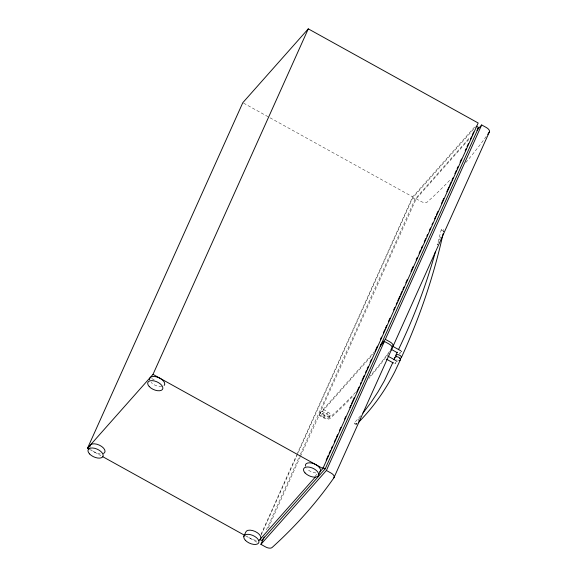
<?xml version="1.0" encoding="UTF-8"?>
<svg xmlns="http://www.w3.org/2000/svg" width="577" height="577" viewBox="0 0 577 577"><rect width="100%" height="100%" fill="white"/><g stroke="black" fill="none" stroke-linecap="round" stroke-linejoin="round"><path stroke-width="0.43" stroke-dasharray="2.88 2.16" d="M441.311 229.502L437.489 244.381M360.373 416.342L360.315 416.168M437.669 243.97L437.438 244.569L437.799 243.963M357.004 423.403L356.716 424.196L354.393 422.919L360.647 415.714M443.345 231.766L443.663 230.988M439.443 239.844L439.977 238.662M261.078 534.187L296.491 455.397M296.859 454.575L412.678 196.858L475.188 126.356M261.136 535.124L412.706 197.853L475.672 126.839M266.43 529.859L299.99 455.181M300.365 454.366L415.058 199.159L469.707 137.521M268.305 527.905L300.069 457.215M300.444 456.393L320.329 412.663L325.024 415.267A4.061 2.106 24.2 0 0 329.994 415.591A4.061 2.106 24.2 0 0 327.916 412.007L323.221 409.403L322.283 411.488L326.979 414.091L327.916 412.007M355.583 392.346A1388.536 719.295 24.2 0 1 331.162 416.241A5.417 2.806 24.2 0 1 324.541 415.808L319.846 413.211L416.205 198.813L469.779 138.379M325.024 415.267L324.086 417.351L319.391 414.748M329.308 417.185L330.246 415.101M358.151 420.72L360.026 416.731M440.244 238.063L440.785 236.873M438.361 242.809L438.578 242.347M443.086 231.925L443.504 231.088M356.882 424.001L357.127 423.547M399.587 353.326L400.258 352.309M389.482 351.371L388.386 352.915A1388.536 719.295 24.2 0 1 369.958 376.298M388.552 353.449L387.448 354.992A1388.536 719.295 24.2 0 1 369.02 378.382M400.575 352.67L399.609 353.751M396.038 361.959L394.906 363.835L396.082 362.659M319.846 413.211L374.581 351.472M322.283 411.488L373.651 353.557M315.129 476.249L317.501 473.573M243.588 103.146L412.678 196.858M416.205 198.813L420.9 201.409A5.417 2.806 24.2 0 0 427.521 201.842A1388.536 719.295 24.2 0 0 450.147 179.836M412.706 197.853L415.058 199.159M318.915 415.289L323.61 417.892A5.417 2.806 24.2 0 0 330.232 418.318A1388.536 719.295 24.2 0 0 354.047 395.057M151.672 378.512L154.802 380.243M89.853 449.541L100.845 455.635M245.629 535.874L257.392 542.394M486.223 136.46A1388.536 719.295 24.2 0 1 465.754 162.555M256.174 540.296A8.128 4.212 24.2 0 1 247.216 536.105M315.886 472.952A8.128 4.212 24.2 0 1 306.921 468.762M100.376 453.948A8.128 4.212 24.2 0 1 91.418 449.757M161.805 386.554A8.128 4.212 24.2 0 1 151.124 382.414M398.779 360.38A2.979 1.543 24.2 0 1 398.08 360.279M397.351 360.048A2.979 1.543 24.2 0 1 396.644 359.723M356.348 424.405A1.356 0.7 24.2 0 1 354.401 423.496A1.356 0.7 24.2 0 1 355.396 422.775A1.356 0.7 24.2 0 1 356.824 424.059M443.576 230.757A1.356 0.7 24.2 0 1 441.715 230.281A1.356 0.7 24.2 0 1 441.708 229.17A1.356 0.7 24.2 0 1 443.569 229.848M322.521 416.154A4.061 2.106 24.2 0 0 329.056 417.669A4.061 2.106 24.2 0 0 325.024 413.334A4.061 2.106 24.2 0 0 322.521 416.154"/><path stroke-width="0.87" d="M443.064 233.815C433.709 276.412 419.522 317.855 401.404 357.516M435.447 251.745C426.129 285.456 413.586 318.223 398.418 349.734M396.954 361.216L396.76 361.649M401.441 351.227L401.253 351.653M392.937 362.255L384.376 380.777L377.921 392.021L370.737 402.861L362.926 413.089M393.932 359.853L394.935 357.452M89.074 449.108L87.509 448.242L242.802 102.706L308.284 28.85L478.167 123.002L322.875 468.538L319.99 471.791A8.128 4.212 24.2 0 0 313.917 463.735A8.128 4.212 24.2 0 0 305.406 466.137M87.509 448.242L152.999 374.386L308.284 28.85M243.819 536.466L245.687 532.304A8.128 4.212 24.2 0 1 255.185 531.489A8.128 4.212 24.2 0 1 260.277 539.134M380.221 346.15L384.397 341.433L389.093 344.036A5.417 2.806 24.2 0 1 391.862 348.811L333.867 477.864A1388.536 719.295 24.2 0 1 272.229 547.378A5.417 2.806 24.2 0 1 265.608 546.946L260.912 544.342L264.237 536.949M318.627 474.979L320.495 470.818M326.171 460.157L328.385 455.231M329.121 453.587L330.592 450.305M331.335 448.668L332.439 446.201M334.285 442.105L335.756 438.816M336.499 437.178L337.603 434.719M339.449 430.615L340.92 427.333M344.606 419.126L345.717 416.666M349.77 407.636L350.881 405.177M351.617 403.532L354.199 397.791M356.781 392.043L358.995 387.124M360.466 383.842L361.202 382.198M361.945 380.553L364.152 375.634M365.63 372.353L366.366 370.708M367.109 369.071L368.213 366.604M370.059 362.5L371.53 359.219M375.216 351.018L377.43 346.092M380.38 339.528L381.491 337.062M383.33 332.958L384.809 329.676M385.544 328.039L386.655 325.579M388.494 321.476L389.973 318.194M393.658 309.986L394.762 307.519M396.24 304.238L396.976 302.6M397.719 300.956L399.926 296.037M400.669 294.393L402.14 291.111M402.876 289.466L403.987 287.007M405.826 282.903L407.304 279.621M410.99 271.414L413.204 266.495M416.154 259.931L417.265 257.465M419.104 253.361L420.583 250.079M421.318 248.442L422.422 245.975M424.268 241.871L425.747 238.589M426.85 236.13L427.586 234.486M429.432 230.389L430.536 227.922M432.014 224.641L432.75 223.003M434.596 218.899L435.7 216.433M436.436 214.795L437.914 211.514M441.6 203.306L443.814 198.38M446.764 191.816L448.978 186.898M449.714 185.253L451.192 181.971M451.928 180.327L453.032 177.867M454.878 173.764L456.357 170.482M457.092 168.837L458.196 166.378M460.042 162.274L461.513 158.992M465.206 150.785L466.31 148.325M467.045 146.688L468.524 143.399M470.37 139.302L471.474 136.836M472.21 135.198L473.688 131.917M260.076 539.661L261.641 540.526L325.197 468.841L478.614 127.474L476.27 126.168M260.912 544.342L326.402 470.486L384.397 341.433M380.553 344.743L385.335 339.348L481.687 124.957L486.382 127.553A5.417 2.806 24.2 0 1 489.152 132.328A1388.536 719.295 24.2 0 1 487.695 134.398M393.139 346.077L489.491 131.679M395.872 355.374L397.322 352.15M400.474 359.601L394.798 371.732C385.321 390.276 373.16 407.463 358.541 422.306M391.379 348.717L392.8 346.727A5.417 2.806 24.2 0 0 390.03 341.952L385.335 339.348M390.917 350.138L391.862 348.811M477.431 128.808L478.614 127.474M476.927 130.323L481.687 124.957M259.123 540.44L315.215 477.179M392.281 346.056L400.676 350.708M391.004 349.193L397.106 352.576M387.794 356.052L396.183 360.697M386.511 359.19L393.377 362.991M322.853 467.543L325.197 468.841M152.999 374.386L322.875 468.538M326.402 470.486L331.097 473.09A5.417 2.806 24.2 0 1 333.867 477.864M102.417 456.508L244.843 535.434M89.897 447.132A8.128 4.212 24.2 0 1 99.388 445.148A8.128 4.212 24.2 0 1 103.492 453.5M149.609 379.796A8.128 4.212 24.2 0 1 158.12 377.387A8.128 4.212 24.2 0 1 164.193 385.45M394.935 357.884A2.979 1.543 24.2 0 1 398.765 357.329A2.979 1.543 24.2 0 1 399.414 360.365M396.428 356.766A2.979 1.543 24.2 0 1 397.135 354.588A2.979 1.543 24.2 0 1 401.109 356.449A2.979 1.543 24.2 0 1 399.717 358.303M305.053 472.924A8.128 4.212 24.2 0 0 318.115 475.96A8.128 4.212 24.2 0 0 310.058 467.283A8.128 4.212 24.2 0 0 305.053 472.924M245.348 540.267A8.128 4.212 24.2 0 0 258.409 543.296A8.128 4.212 24.2 0 0 250.346 534.619A8.128 4.212 24.2 0 0 245.348 540.267M149.255 386.576A8.128 4.212 24.2 0 0 162.317 389.612A8.128 4.212 24.2 0 0 154.261 380.935A8.128 4.212 24.2 0 0 149.255 386.576M89.543 453.919A8.128 4.212 24.2 0 0 102.612 456.955A8.128 4.212 24.2 0 0 94.549 448.279A8.128 4.212 24.2 0 0 89.543 453.919"/></g></svg>
